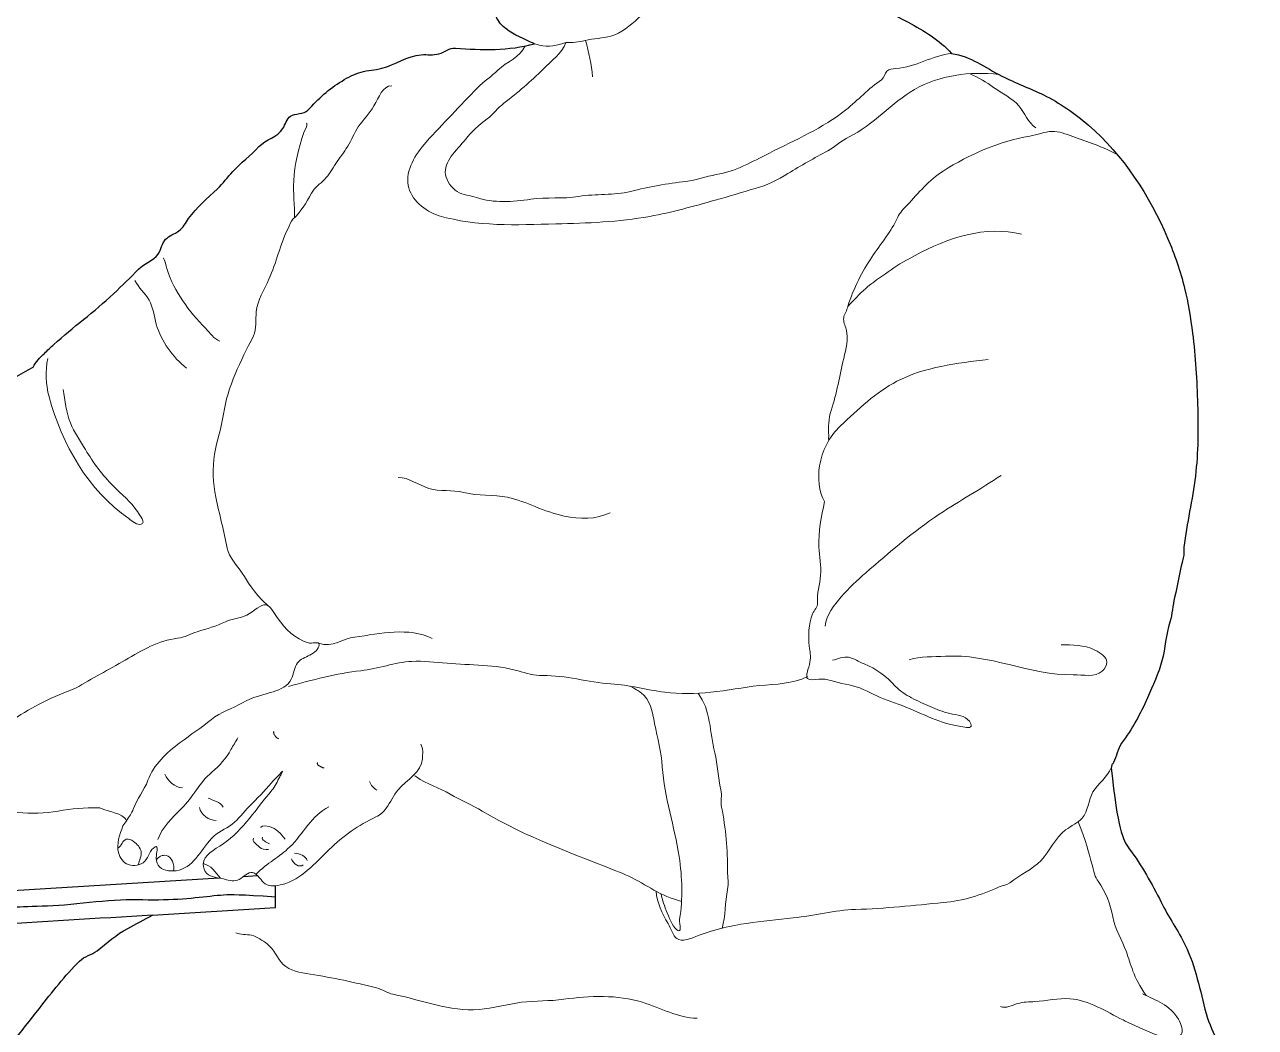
# Model space of a CAD drawing. Header units: feet. Extents: x 89 to 238, y -57 to 31.
# Drawn here: x 137.505 to 139.181, y -38.367 to -37.001 of the extents above; entities that cross this region are included whole.
import ezdxf

# ---------------------------------------------------------------- set-up
doc = ezdxf.new("R2010")
doc.units = ezdxf.units.FT
doc.header["$MEASUREMENT"] = 0
doc.layers.add('inner', color=1, linetype='Continuous')
doc.layers.add('outer', color=3, linetype='Continuous')

msp = doc.modelspace()

# ---------------------------------------------------------------- linework, layer by layer
at = {"layer": 'inner'}
for points in [[(137.222, -38.1964), (137.7693, -38.163)], [(137.8027, -38.161), (137.8218, -38.1598)], [(137.846, -38.2034), (137.846, -38.1737)], [(137.6789, -38.2136), (137.846, -38.2034)]]:
    msp.add_lwpolyline(points, dxfattribs=at)
at = {"layer": 'inner', "lineweight": 9}
for points, degree, knots in [([(138.2415, -37.0247), (138.2503, -37.0252), (138.2592, -37.0243), (138.2677, -37.0221), (138.2792, -37.0191), (138.308, -37.0199), (138.3549, -36.9792), (138.3921, -36.9479), (138.4209, -36.93)], 3, [0.285894, 0.285894, 0.285894, 0.285894, 8.293729, 8.293729, 8.293729, 19.08703, 32.765815, 63.577688, 63.577688, 63.577688, 63.577688]), ([(138.1861, -37.0296), (138.1795, -37.0448), (138.1612, -37.0509), (138.1492, -37.0625), (138.1405, -37.0711), (138.1298, -37.0777), (138.1213, -37.0865), (138.0979, -37.1111), (138.0742, -37.1354), (138.0514, -37.1606), (138.0366, -37.1771), (138.0103, -37.2203), (138.0493, -37.2551), (138.0691, -37.2609), (138.1202, -37.2759), (138.1746, -37.2734), (138.2279, -37.272), (138.2707, -37.2711), (138.3445, -37.2681), (138.4156, -37.2479), (138.4451, -37.2397), (138.4633, -37.2347), (138.4813, -37.2289), (138.4995, -37.2239), (138.5153, -37.2196), (138.5302, -37.2122), (138.5441, -37.2035), (138.5618, -37.1925), (138.5801, -37.1823), (138.5984, -37.1723), (138.6085, -37.1667), (138.617, -37.1585), (138.6273, -37.1535), (138.6605, -37.1373), (138.7108, -37.0748), (138.7921, -37.0639), (138.8312, -37.0684)], 3, [0.2191, 0.2191, 0.2191, 0.2191, 15.351891, 15.351891, 15.351891, 26.522342, 26.522342, 26.522342, 57.395309, 57.395309, 57.395309, 77.51846, 96.275867, 96.275867, 96.275867, 144.737959, 144.737959, 144.737959, 183.693123, 211.547181, 211.547181, 211.547181, 228.72584, 228.72584, 228.72584, 243.613552, 243.613552, 243.613552, 262.616932, 262.616932, 262.616932, 273.074232, 273.074232, 273.074232, 306.59902, 342.264429, 342.264429, 342.264429, 342.264429]), ([(138.1989, -37.0266), (138.2012, -37.0274), (138.2148, -37.0318), (138.2305, -37.0292), (138.2415, -37.0247), (138.2362, -37.0399), (138.2219, -37.0498), (138.2105, -37.0612), (138.1939, -37.0778), (138.1761, -37.0934), (138.1573, -37.1076), (138.1489, -37.1138), (138.1428, -37.1226), (138.1345, -37.1289), (138.1235, -37.1371), (138.1133, -37.1463), (138.1048, -37.157), (138.0927, -37.1721), (138.066, -37.1941), (138.0922, -37.2324), (138.1112, -37.2332), (138.12, -37.2361), (138.1435, -37.244), (138.1692, -37.2419), (138.1938, -37.2384), (138.2154, -37.2353), (138.2376, -37.2382), (138.2592, -37.2346), (138.2826, -37.2307), (138.3069, -37.2335), (138.3299, -37.2277), (138.3547, -37.2216), (138.3799, -37.2169), (138.4052, -37.2141), (138.4192, -37.2125), (138.4325, -37.2073), (138.4463, -37.2049), (138.4722, -37.2006), (138.53, -37.1676), (138.5917, -37.1416), (138.6228, -37.1167), (138.6394, -37.1034), (138.6538, -37.0874), (138.6715, -37.0756), (138.6754, -37.073), (138.6767, -37.0607), (138.7139, -37.061), (138.7408, -37.0427), (138.7669, -37.0398)], 3, [80.998944, 80.998944, 80.998944, 80.998944, 83.224087, 94.103886, 94.103886, 94.103886, 108.756478, 108.756478, 108.756478, 130.181567, 130.181567, 130.181567, 139.649504, 139.649504, 139.649504, 152.078216, 152.078216, 152.078216, 169.596015, 178.003478, 186.410941, 186.410941, 186.410941, 208.986447, 208.986447, 208.986447, 228.867454, 228.867454, 228.867454, 250.431693, 250.431693, 250.431693, 273.641332, 273.641332, 273.641332, 286.4048, 286.4048, 286.4048, 310.299169, 346.547498, 346.547498, 346.547498, 365.86721, 365.86721, 365.86721, 370.119449, 374.260481, 398.148516, 398.148516, 398.148516, 398.148516]), ([(138.8816, -37.1412), (138.8709, -37.1343), (138.8616, -37.1053), (138.8353, -37.0947), (138.824, -37.086), (138.8144, -37.0787), (138.8037, -37.0728), (138.7926, -37.0681)], 3, [0, 0, 0, 0, 11.589767, 24.558018, 24.558018, 24.558018, 35.535949, 35.535949, 35.535949, 35.535949]), ([(138.0046, -37.0839), (137.9922, -37.0839), (137.9818, -37.1152), (137.959, -37.1355), (137.9455, -37.1676), (137.9283, -37.1883), (137.915, -37.2131), (137.8991, -37.2224), (137.8952, -37.2302), (137.8887, -37.2433), (137.8803, -37.2554), (137.87, -37.2657), (137.8667, -37.2691), (137.8655, -37.274), (137.8634, -37.2783), (137.8523, -37.3003), (137.8444, -37.3408), (137.8156, -37.3853), (137.821, -37.4147), (137.8161, -37.4247), (137.799, -37.4588), (137.7808, -37.4934), (137.7754, -37.5311), (137.7728, -37.5495), (137.7591, -37.586), (137.7612, -37.625), (137.7651, -37.6443), (137.7697, -37.6675), (137.7759, -37.6905), (137.7806, -37.7137), (137.7832, -37.7268), (137.8034, -37.7467), (137.814, -37.7716), (137.8356, -37.792)], 3, [0, 0, 0, 0, 11.214069, 22.428139, 31.248645, 40.069152, 48.009542, 55.949933, 55.949933, 55.949933, 69.18407, 69.18407, 69.18407, 73.514378, 73.514378, 73.514378, 95.923637, 110.431872, 120.556953, 120.556953, 120.556953, 155.235898, 155.235898, 155.235898, 172.155402, 190.037779, 190.037779, 190.037779, 211.612878, 211.612878, 211.612878, 223.77042, 235.927962, 235.927962, 235.927962, 235.927962]), ([(137.8885, -37.1349), (137.8886, -37.1349), (137.8905, -37.1392), (137.8862, -37.1432), (137.8848, -37.1475), (137.8777, -37.1689), (137.8676, -37.2073), (137.8723, -37.2468), (137.8723, -37.2635)], 3, [0, 0, 0, 0, 0.08345, 4.180633, 4.180633, 4.180633, 24.662793, 39.864656, 39.864656, 39.864656, 39.864656]), ([(138.9913, -37.177), (138.9725, -37.1667), (138.9433, -37.1575), (138.9028, -37.142), (138.8836, -37.1507), (138.8733, -37.1524), (138.831, -37.1595), (138.7916, -37.1772), (138.7554, -37.2), (138.7363, -37.212), (138.7219, -37.2299), (138.7065, -37.2463), (138.7016, -37.2514), (138.6965, -37.2566), (138.6935, -37.263), (138.6846, -37.2823), (138.6574, -37.3139), (138.6335, -37.3594), (138.6255, -37.3844), (138.6248, -37.3897), (138.6166, -37.3995), (138.6286, -37.4237), (138.6164, -37.4654), (138.6107, -37.503), (138.6028, -37.526), (138.599, -37.537), (138.5992, -37.549), (138.5996, -37.5606), (138.5996, -37.5623), (138.5993, -37.5641), (138.5991, -37.5658)], 3, [0, 0, 0, 0, 19.490252, 28.328447, 37.831758, 37.831758, 37.831758, 76.76399, 76.76399, 76.76399, 97.20303, 97.20303, 97.20303, 103.672468, 103.672468, 103.672468, 122.947319, 142.162388, 142.162388, 142.162388, 147.030106, 151.897823, 164.325792, 186.454885, 186.454885, 186.454885, 197.051804, 197.051804, 197.051804, 198.618053, 198.618053, 198.618053, 198.618053]), ([(138.6255, -37.3844), (138.6372, -37.372), (138.6545, -37.3539), (138.6742, -37.3423), (138.6846, -37.3344), (138.6946, -37.3268), (138.7062, -37.3214), (138.7173, -37.3152), (138.7613, -37.2906), (138.8133, -37.2739), (138.8622, -37.2861)], 3, [0, 0, 0, 0, 9.406344, 21.208269, 21.208269, 21.208269, 32.708683, 32.708683, 32.708683, 78.596769, 78.596769, 78.596769, 78.596769]), ([(137.6931, -37.3188), (137.6933, -37.3186), (137.6961, -37.3207), (137.6967, -37.3288), (137.6985, -37.334), (137.7087, -37.3645), (137.7282, -37.3914), (137.751, -37.4142), (137.7573, -37.4204), (137.7621, -37.4289), (137.7705, -37.4317)], 3, [0, 0, 0, 0, 0.240183, 5.229987, 5.229987, 5.229987, 34.547379, 34.547379, 34.547379, 42.567246, 42.567246, 42.567246, 42.567246]), ([(137.6547, -37.349), (137.6597, -37.3589), (137.6785, -37.3741), (137.6834, -37.423), (137.706, -37.4532), (137.7252, -37.4687)], 3, [0, 0, 0, 0, 10.019174, 20.460984, 42.918842, 42.918842, 42.918842, 42.918842]), ([(137.5361, -37.4554), (137.5326, -37.4725), (137.5334, -37.4905), (137.5379, -37.5074), (137.5551, -37.5725), (137.5913, -37.6349), (137.6465, -37.6735), (137.6518, -37.6772), (137.6573, -37.6829), (137.6635, -37.6812), (137.67, -37.6794), (137.662, -37.6695), (137.6583, -37.6639), (137.6494, -37.6505), (137.6201, -37.6271), (137.5981, -37.5974), (137.5875, -37.5795), (137.5804, -37.5675), (137.5628, -37.543), (137.5595, -37.5129), (137.5572, -37.4974)], 3, [0, 0, 0, 0, 15.895297, 15.895297, 15.895297, 77.162591, 77.162591, 77.162591, 83.015161, 83.015161, 83.015161, 89.172658, 89.172658, 89.172658, 103.739901, 122.691429, 122.691429, 122.691429, 135.36097, 149.562234, 149.562234, 149.562234, 149.562234]), ([(138.8169, -37.4569), (138.7743, -37.4615), (138.6962, -37.4709), (138.6394, -37.5245), (138.6157, -37.5471), (138.6004, -37.5616), (138.5826, -37.5964), (138.5859, -37.6354), (138.5937, -37.6502), (138.59, -37.6708), (138.5822, -37.7039), (138.5923, -37.7507), (138.5831, -37.7758), (138.5845, -37.7884), (138.5851, -37.794), (138.5796, -37.7981), (138.5775, -37.8033), (138.572, -37.8171), (138.571, -37.8414), (138.5771, -37.8672), (138.5639, -37.8956), (138.5871, -37.8916), (138.5972, -37.8922), (138.6024, -37.894), (138.6153, -37.8984), (138.6431, -37.9008), (138.666, -37.9168), (138.679, -37.9208), (138.7067, -37.9294), (138.7322, -37.9439), (138.7599, -37.9525), (138.7655, -37.9542), (138.7752, -37.9556), (138.7963, -37.9606), (138.7886, -37.9417), (138.7628, -37.9406), (138.7384, -37.9295), (138.7119, -37.9184), (138.6966, -37.9082), (138.6902, -37.9015), (138.6781, -37.8889), (138.6643, -37.8772), (138.6477, -37.8715), (138.6405, -37.869), (138.6274, -37.8581), (138.612, -37.8645), (138.6047, -37.8664)], 3, [-68.761207, -68.761207, -68.761207, -68.761207, -29.76416, 0, 0, 0, 19.186735, 34.438299, 34.438299, 34.438299, 53.492981, 65.074328, 76.655675, 76.655675, 76.655675, 81.717361, 81.717361, 81.717361, 95.217388, 101.967402, 108.717416, 113.771424, 118.825432, 118.825432, 118.825432, 131.16967, 143.513909, 143.513909, 143.513909, 169.861648, 169.861648, 169.861648, 175.136705, 180.411762, 182.806894, 191.533537, 200.260181, 208.63282, 217.00546, 217.00546, 217.00546, 232.918518, 232.918518, 232.918518, 239.853399, 246.711367, 246.711367, 246.711367, 246.711367]), ([(138.0131, -37.6173), (138.028, -37.6173), (138.0546, -37.6395), (138.0869, -37.634), (138.1025, -37.6379), (138.122, -37.6428), (138.1563, -37.6389), (138.2007, -37.6579), (138.2456, -37.6743), (138.2829, -37.6749), (138.302, -37.6654)], 3, [0, 0, 0, 0, 13.536157, 28.121689, 28.121689, 28.121689, 46.408185, 58.389119, 71.064197, 90.411984, 90.411984, 90.411984, 90.411984]), ([(138.5946, -37.8199), (138.5966, -37.8046), (138.616, -37.7784), (138.6384, -37.7575), (138.6502, -37.7472), (138.6824, -37.7191), (138.7399, -37.6696), (138.8069, -37.6332), (138.8343, -37.6146)], 3, [0, 0, 0, 0, 14.018114, 28.258267, 28.258267, 28.258267, 67.041739, 97.149223, 97.149223, 97.149223, 97.149223]), ([(137.9049, -37.8431), (137.9238, -37.8498), (137.9388, -37.8367), (137.9538, -37.8348), (137.9894, -37.8303), (138.0275, -37.8208), (138.0596, -37.8368)], 3, [0, 0, 0, 0, 13.775744, 13.775744, 13.775744, 46.369114, 46.369114, 46.369114, 46.369114]), ([(138.7092, -37.866), (138.7247, -37.8603), (138.7419, -37.8621), (138.7584, -37.861), (138.8172, -37.857), (138.8736, -37.8869), (138.9325, -37.8862), (138.9461, -37.8861), (138.9679, -37.8915), (138.983, -37.8653), (138.954, -37.8451), (138.9317, -37.8454), (138.916, -37.8454)], 3, [0, 0, 0, 0, 15.066622, 15.066622, 15.066622, 68.578497, 68.578497, 68.578497, 80.921227, 85.363235, 92.579251, 106.881119, 106.881119, 106.881119, 106.881119]), ([(138.5706, -37.8886), (138.5508, -37.8989), (138.5044, -37.8986), (138.441, -37.9121), (138.3719, -37.9126), (138.3277, -37.9), (138.303, -37.8985), (138.2718, -37.8965), (138.2413, -37.8867), (138.2101, -37.8872), (138.1987, -37.8874), (138.1876, -37.8841), (138.1767, -37.881), (138.1455, -37.8719), (138.0958, -37.8739), (138.0246, -37.8635), (137.9858, -37.8779), (137.9625, -37.8806), (137.929, -37.8845), (137.8963, -37.8934), (137.8637, -37.902)], 3, [0, 0, 0, 0, 20.253106, 40.506212, 59.562345, 82.084286, 82.084286, 82.084286, 110.477268, 110.477268, 110.477268, 120.794721, 120.794721, 120.794721, 150.356004, 164.996128, 186.328798, 186.328798, 186.328798, 216.984459, 216.984459, 216.984459, 216.984459]), ([(138.3293, -37.9018), (138.3389, -37.9072), (138.3421, -37.9094), (138.3441, -37.9107), (138.3569, -37.9198), (138.3624, -37.9583), (138.3716, -37.9916), (138.3729, -38.0115), (138.3757, -38.053), (138.3993, -38.1205), (138.4009, -38.191), (138.3966, -38.2193), (138.3962, -38.2221), (138.3989, -38.2345), (138.3906, -38.2362), (138.3782, -38.2083), (138.3734, -38.1936), (138.3712, -38.1844)], 3, [2.640024, 2.640024, 2.640024, 2.640024, 4.748398, 4.748398, 4.748398, 19.037771, 37.143594, 37.143594, 37.143594, 74.924315, 100.970465, 100.970465, 100.970465, 103.500294, 106.030122, 114.581661, 123.133199, 123.133199, 123.133199, 123.133199]), ([(138.4217, -37.9114), (138.439, -37.9337), (138.4376, -37.965), (138.4444, -37.9924), (138.4486, -38.0089), (138.4485, -38.0262), (138.4527, -38.0428), (138.4546, -38.0505), (138.4521, -38.0587), (138.4537, -38.0664), (138.4594, -38.0952), (138.4619, -38.1246), (138.4619, -38.1539), (138.4619, -38.1622), (138.4635, -38.1705), (138.4619, -38.1786), (138.4584, -38.1962), (138.459, -38.2144), (138.4546, -38.2317)], 3, [0, 0, 0, 0, 25.655859, 25.655859, 25.655859, 41.143752, 41.143752, 41.143752, 48.34544, 48.34544, 48.34544, 75.005371, 75.005371, 75.005371, 82.518697, 82.518697, 82.518697, 98.78342, 98.78342, 98.78342, 98.78342]), ([(137.795, -37.9721), (137.7918, -37.9774), (137.7886, -37.9827), (137.7856, -37.9881), (137.7789, -37.9997), (137.77, -38.0101), (137.7597, -38.0187), (137.7431, -38.0325), (137.7336, -38.053), (137.7184, -38.0683), (137.7057, -38.081), (137.6916, -38.0936), (137.686, -38.1107)], 3, [0, 0, 0, 0, 5.611403, 5.611403, 5.611403, 17.849048, 17.849048, 17.849048, 37.429359, 37.429359, 37.429359, 53.775636, 53.775636, 53.775636, 53.775636]), ([(137.8446, -37.9645), (137.844, -37.9642), (137.8434, -37.9639), (137.8437, -37.9654), (137.844, -37.9668), (137.8443, -37.9674), (137.8446, -37.968), (137.8452, -37.9686), (137.8457, -37.9692), (137.846, -37.9698), (137.8463, -37.9704), (137.8472, -37.9713), (137.8481, -37.9721), (137.8487, -37.9724), (137.8493, -37.9727), (137.8499, -37.973), (137.8505, -37.9733)], 2, [0, 0, 0, 0.403086, 0.403086, 1.311602, 1.311602, 1.713379, 1.713379, 2.218628, 2.218628, 2.617728, 2.617728, 3.373498, 3.373498, 3.771271, 3.771271, 4.175046, 4.175046, 4.175046]), ([(138.044, -37.9806), (138.0478, -37.9863), (138.0465, -37.9939), (138.0463, -38.0007), (138.0456, -38.0191), (138.0131, -38.0346), (138.0008, -38.0654), (137.9889, -38.0773), (137.983, -38.0799), (137.9592, -38.0907), (137.9172, -38.1217), (137.8817, -38.1649), (137.8556, -38.1718), (137.8478, -38.1739), (137.8298, -38.177), (137.8226, -38.1573), (137.8149, -38.1556), (137.8082, -38.1542), (137.7981, -38.1695), (137.7834, -38.1666), (137.7768, -38.1646), (137.7688, -38.1623), (137.7519, -38.1625), (137.7432, -38.134), (137.7972, -38.1087), (137.8196, -38.0682), (137.8414, -38.0436), (137.8461, -38.0383), (137.8486, -38.0313), (137.8521, -38.0251), (137.8525, -38.0244), (137.8534, -38.0228), (137.8546, -38.0202), (137.8554, -38.0184), (137.8558, -38.0174), (137.8512, -38.0231), (137.8453, -38.0276), (137.8408, -38.0334), (137.8317, -38.0448), (137.8209, -38.0548), (137.8108, -38.0652), (137.8028, -38.0734), (137.7895, -38.0926), (137.7666, -38.1006), (137.759, -38.1091), (137.744, -38.126), (137.7296, -38.1593), (137.6855, -38.1515), (137.6827, -38.1333), (137.6866, -38.119), (137.6825, -38.1205), (137.675, -38.1242), (137.6729, -38.144), (137.6438, -38.1491), (137.6267, -38.1247), (137.6339, -38.1039), (137.6385, -38.092)], 3, [0, 0, 0, 0, 6.26641, 6.26641, 6.26641, 22.93743, 32.370491, 38.173369, 38.173369, 38.173369, 61.997903, 86.516849, 86.516849, 86.516849, 93.909475, 101.005792, 101.005792, 101.005792, 107.265218, 113.524645, 113.524645, 113.524645, 121.069941, 125.556781, 138.051789, 167.923751, 167.923751, 167.923751, 174.410461, 174.410461, 174.410461, 175.176505, 176.023883, 176.993669, 176.993669, 176.993669, 183.62749, 183.62749, 183.62749, 196.898597, 196.898597, 196.898597, 207.254839, 217.61108, 217.61108, 217.61108, 238.129142, 246.171682, 250.174958, 254.178234, 254.178234, 254.178234, 261.724765, 268.785828, 275.601313, 286.71156, 286.71156, 286.71156, 286.71156]), ([(137.9035, -38.0058), (137.9032, -38.0064), (137.9029, -38.0069), (137.9032, -38.0075), (137.9035, -38.0081), (137.9038, -38.0087), (137.9041, -38.0093), (137.9073, -38.0111), (137.9106, -38.0128), (137.9115, -38.0128), (137.9124, -38.0128)], 2, [0, 0, 0, 0.397773, 0.397773, 0.795546, 0.795546, 1.194646, 1.194646, 3.435429, 3.435429, 3.969098, 3.969098, 3.969098]), ([(138.0357, -38.0238), (138.0365, -38.0242), (138.0373, -38.0246), (138.0381, -38.0251), (138.0519, -38.0355), (138.0693, -38.0399), (138.0842, -38.0488), (138.0983, -38.0573), (138.1137, -38.0634), (138.1278, -38.0719), (138.1875, -38.1077), (138.2538, -38.1308), (138.3184, -38.1566), (138.3426, -38.1663), (138.3635, -38.1833), (138.3882, -38.1915), (138.3918, -38.1927), (138.3954, -38.1941), (138.3991, -38.195)], 3, [0, 0, 0, 0, 0.816244, 0.816244, 0.816244, 16.556693, 16.556693, 16.556693, 31.510373, 31.510373, 31.510373, 94.7688, 94.7688, 94.7688, 118.446737, 118.446737, 118.446737, 121.907938, 121.907938, 121.907938, 121.907938]), ([(138.9842, -38.013), (138.9798, -38.0255), (138.9535, -38.0412), (138.9525, -38.0828), (138.911, -38.0993), (138.8942, -38.1442), (138.86, -38.1586), (138.8464, -38.1695), (138.8423, -38.1727), (138.8367, -38.173), (138.8319, -38.1751), (138.8078, -38.1862), (138.7821, -38.1943), (138.7556, -38.1966), (138.7158, -38.2001), (138.6761, -38.2047), (138.6361, -38.2059), (138.6076, -38.2068), (138.5797, -38.2144), (138.5512, -38.2175), (138.5083, -38.2221), (138.4567, -38.2252), (138.391, -38.2546), (138.385, -38.2323), (138.3808, -38.2251), (138.3728, -38.2115), (138.3655, -38.1968), (138.3646, -38.181)], 3, [439.472647, 439.472647, 439.472647, 439.472647, 451.973041, 463.5995, 471.902999, 488.079865, 503.956075, 503.956075, 503.956075, 508.682029, 508.682029, 508.682029, 532.812907, 532.812907, 532.812907, 569.143994, 569.143994, 569.143994, 595.126398, 595.126398, 595.126398, 634.370407, 644.643672, 652.161838, 652.161838, 652.161838, 666.551782, 666.551782, 666.551782, 666.551782]), ([(137.8197, -38.1579), (137.8349, -38.1427), (137.8749, -38.1224), (137.8958, -38.0775), (137.9188, -38.0659)], 3, [0, 0, 0, 0, 17.193162, 40.632118, 40.632118, 40.632118, 40.632118]), ([(137.8263, -38.0942), (137.8262, -38.0941), (137.8289, -38.0912), (137.8341, -38.092), (137.838, -38.093), (137.847, -38.0953), (137.8535, -38.1029), (137.8593, -38.1101)], 3, [0, 0, 0, 0, 0.079103, 3.840252, 3.840252, 3.840252, 12.257289, 12.257289, 12.257289, 12.257289]), ([(138.9394, -38.0864), (138.9597, -38.1381), (138.9582, -38.1565), (138.9664, -38.1675), (138.977, -38.1816), (138.9829, -38.1986), (138.9863, -38.2159), (138.9897, -38.2327), (139.0081, -38.2619), (139.0139, -38.298), (139.0319, -38.3231)], 3, [0, 0, 0, 0, 12.469996, 12.469996, 12.469996, 28.461512, 28.461512, 28.461512, 44.049406, 59.637299, 59.637299, 59.637299, 59.637299]), ([(137.6315, -38.1224), (137.6363, -38.1194), (137.6395, -38.1069), (137.6501, -38.1109), (137.6529, -38.1131), (137.6577, -38.1166), (137.6671, -38.1269), (137.6607, -38.1391), (137.6594, -38.1452)], 3, [-0.090725, -0.090725, -0.090725, -0.090725, 5.027616, 8.297047, 8.297047, 8.297047, 13.670468, 19.325956, 19.325956, 19.325956, 19.325956]), ([(137.8162, -38.1089), (137.814, -38.1134), (137.8204, -38.1172), (137.8239, -38.1207), (137.8272, -38.124), (137.8323, -38.1243), (137.8369, -38.1243)], 3, [0, 0, 0, 0, 4.570524, 4.570524, 4.570524, 8.7529, 8.7529, 8.7529, 8.7529]), ([(137.6839, -38.1385), (137.6867, -38.134), (137.702, -38.1268), (137.7094, -38.145), (137.7073, -38.1534)], 3, [-0.172962, -0.172962, -0.172962, -0.172962, 4.680824, 12.625398, 12.625398, 12.625398, 12.625398]), ([(137.7921, -38.2375), (137.7987, -38.2407), (137.8155, -38.2382), (137.8283, -38.2481), (137.8349, -38.2529), (137.8444, -38.2597), (137.8537, -38.2881), (137.9116, -38.2961), (137.954, -38.3053), (137.9839, -38.3128), (137.9916, -38.3148), (137.9983, -38.3198), (138.0061, -38.3214), (138.0453, -38.3292), (138.1026, -38.353), (138.1812, -38.3288), (138.2197, -38.331), (138.2389, -38.3282), (138.2744, -38.3232), (138.3385, -38.3209), (138.3944, -38.3539), (138.4204, -38.3539)], 3, [0, 0, 0, 0, 6.627717, 14.081819, 14.081819, 14.081819, 24.671788, 36.951316, 64.899987, 64.899987, 64.899987, 72.143994, 72.143994, 72.143994, 108.486231, 126.10917, 143.73211, 143.73211, 143.73211, 176.263586, 199.923858, 199.923858, 199.923858, 199.923858]), ([(138.8336, -38.3379), (138.8408, -38.3415), (138.8569, -38.3315), (138.8879, -38.3323), (138.939, -38.3197), (138.9856, -38.3504), (139.024, -38.3671), (139.0461, -38.3775), (139.0637, -38.3825), (139.0856, -38.378), (139.0705, -38.3375), (139.0453, -38.3298), (139.0271, -38.3208)], 3, [0, 0, 0, 0, 7.254631, 14.509262, 29.018523, 52.778089, 60.883245, 68.988401, 73.820033, 78.651665, 85.145256, 103.612305, 103.612305, 103.612305, 103.612305])]:
    msp.add_open_spline(points, degree=degree, knots=knots, dxfattribs=at)
for points in [[(138.2682, -37.022), (138.2733, -37.0383), (138.2763, -37.0548), (138.2779, -37.0718)], [(137.6954, -38.0217), (137.7001, -38.0312), (137.7089, -38.04), (137.7196, -38.04)], [(137.9743, -38.0317), (137.9759, -38.0367), (137.9799, -38.0406), (137.9843, -38.0435)], [(137.7543, -38.0541), (137.7617, -38.0578), (137.7713, -38.0591), (137.775, -38.0665)], [(137.7425, -38.0671), (137.7451, -38.0771), (137.7552, -38.0848), (137.7656, -38.0848)], [(137.6385, -38.092), (137.64, -38.0894), (137.6418, -38.0869), (137.6436, -38.0845)], [(137.8286, -38.1072), (137.8265, -38.1115), (137.834, -38.1139), (137.838, -38.1166)], [(137.8723, -38.129), (137.879, -38.1305), (137.8872, -38.1325), (137.8894, -38.139)], [(137.7479, -38.1435), (137.7579, -38.1454), (137.7647, -38.1553), (137.7713, -38.1634)], [(137.8681, -38.1367), (137.8698, -38.1434), (137.8791, -38.1499), (137.8841, -38.1449)]]:
    msp.add_open_spline(points, degree=3, dxfattribs=at)
at = {"layer": 'inner'}
msp.add_open_spline([(137.222, -38.2189), (137.2513, -38.2196), (137.2976, -38.2213), (137.3509, -38.214), (137.3899, -38.2096), (137.435, -38.2092), (137.4692, -38.2049), (137.4983, -38.2014), (137.5568, -38.201), (137.6291, -38.191), (137.6885, -38.1936), (137.7392, -38.1901), (137.7765, -38.1849), (137.7973, -38.1854), (137.846, -38.1886)], degree=3, dxfattribs=at)
at = {"layer": 'outer'}
msp.add_open_spline([(137.6451, -38.2318), (137.6296, -38.2396), (137.617, -38.2518), (137.6032, -38.2622), (137.5958, -38.2677), (137.5859, -38.2696), (137.5794, -38.2761), (137.5593, -38.2962), (137.5171, -38.3503), (137.4745, -38.4046), (137.4479, -38.4355), (137.4271, -38.4598), (137.4179, -38.4926), (137.3954, -38.5152), (137.3263, -38.5843), (137.2721, -38.6664), (137.2179, -38.7477), (137.2043, -38.7681), (137.1927, -38.7898), (137.1818, -38.8117), (137.175, -38.8253), (137.1658, -38.838), (137.1629, -38.8528), (137.1592, -38.871), (137.1375, -38.9081), (137.1531, -38.9507), (137.1686, -38.9662), (137.1708, -38.9684), (137.1724, -38.9711), (137.1748, -38.9731), (137.1775, -38.9948), (137.1774, -39.0168), (137.1769, -39.0388), (137.1768, -39.048), (137.1824, -39.0566), (137.1822, -39.0658), (137.182, -39.0756), (137.1873, -39.0848), (137.1879, -39.0945), (137.189, -39.1138), (137.1968, -39.1322), (137.1973, -39.1514), (137.1978, -39.1697), (137.2003, -39.1882), (137.2085, -39.2045), (137.2207, -39.2286), (137.2267, -39.2555), (137.2389, -39.2796), (137.2424, -39.2865), (137.243, -39.2947), (137.2466, -39.3016), (137.2638, -39.3358), (137.2777, -39.3716), (137.2934, -39.4065), (137.3056, -39.4337), (137.326, -39.4563), (137.343, -39.4808), (137.3639, -39.511), (137.3867, -39.5399), (137.4099, -39.5684), (137.4054, -39.6), (137.398, -39.6452), (137.3859, -39.7116), (137.3845, -39.7213), (137.3798, -39.7304), (137.3783, -39.7402), (137.3756, -39.7574), (137.3701, -39.7741), (137.3663, -39.7911), (137.3583, -39.828), (137.3433, -39.8827), (137.3138, -39.9534), (137.2847, -39.9801), (137.2755, -39.997), (137.2632, -40.0199), (137.2324, -40.0622), (137.1927, -40.1664), (137.1534, -40.242), (137.127, -40.2951), (137.1236, -40.302), (137.1225, -40.3102), (137.1175, -40.3161), (137.1085, -40.3267), (137.1033, -40.3407), (137.0921, -40.3488), (137.0854, -40.3538), (137.0671, -40.3628), (137.0407, -40.3998), (137.0127, -40.4227), (136.9932, -40.4369), (136.9814, -40.4456), (136.9625, -40.4619), (136.9356, -40.4868), (136.9439, -40.5137), (136.9569, -40.5173), (136.9634, -40.5188), (137.0722, -40.5188), (137.1811, -40.5188), (137.2899, -40.5188), (137.3017, -40.5173), (137.3133, -40.5147), (137.3249, -40.5119), (137.3388, -40.5084), (137.3524, -40.5034), (137.3651, -40.4966), (137.3689, -40.4946), (137.3711, -40.4769), (137.373, -40.4731), (137.3793, -40.4604), (137.3904, -40.4506), (137.3967, -40.438), (137.4151, -40.4012), (137.4383, -40.3669), (137.4662, -40.3367), (137.4627, -40.3974), (137.4591, -40.4581), (137.4556, -40.5188), (137.4689, -40.5188), (137.4822, -40.5188), (137.4954, -40.5188), (137.5076, -40.3853), (137.5179, -40.347), (137.5226, -40.3244), (137.5289, -40.3037), (137.5426, -40.2756), (137.5643, -40.2488), (137.5818, -40.2295), (137.5972, -40.2052), (137.6048, -40.1835), (137.608, -40.1567), (137.6057, -40.1357), (137.5985, -40.1108), (137.591, -40.0931), (137.583, -40.078), (137.5745, -40.0639), (137.5671, -40.0512), (137.5644, -40.0385), (137.5645, -40.0379), (137.5646, -40.0373), (137.5647, -40.0366), (137.5667, -40.0249), (137.5728, -40.0143), (137.5771, -40.0032), (137.5946, -39.958), (137.6175, -39.9149), (137.6436, -39.874), (137.6562, -39.889), (137.6635, -39.9078), (137.6757, -39.923), (137.6979, -39.9508), (137.7283, -39.9973), (137.7708, -40.0627), (137.7587, -40.1046), (137.7619, -40.1234), (137.766, -40.1488), (137.7699, -40.1744), (137.7657, -40.1998), (137.7643, -40.2081), (137.7591, -40.2152), (137.756, -40.2231), (137.744, -40.2532), (137.7379, -40.2933), (137.7201, -40.3594), (137.6777, -40.4107), (137.6428, -40.4644), (137.6639, -40.5129), (137.6783, -40.5188), (137.7606, -40.5188), (137.843, -40.5188), (137.9254, -40.5188), (137.9273, -40.5184), (137.9358, -40.5164), (137.9528, -40.5097), (137.9667, -40.455), (137.9647, -40.3871), (137.967, -40.3436), (137.9787, -40.3274), (137.9846, -40.3712), (137.9856, -40.4519), (137.9858, -40.5188), (138.0005, -40.5188), (138.0153, -40.5188), (138.0301, -40.5188), (138.0299, -40.4798), (138.0272, -40.3859), (138.0229, -40.3248), (138.0278, -40.2539), (138.0425, -40.2034), (138.0513, -40.1886), (138.0852, -40.1511), (138.0888, -40.0637), (138.0316, -40.002), (138.0092, -39.9575), (137.9905, -39.9363), (137.9754, -39.9388), (137.967, -39.9392), (137.9635, -39.9291), (137.9609, -39.9186), (137.9554, -39.9095), (137.9469, -39.8954), (137.9415, -39.8797), (137.9341, -39.865), (137.9165, -39.8298), (137.9023, -39.7931), (137.8877, -39.7566), (137.8795, -39.7362), (137.8695, -39.6931), (137.8445, -39.6552), (137.8402, -39.6337), (137.8388, -39.6268), (137.835, -39.6208), (137.8319, -39.6145), (137.8544, -39.5704), (137.9254, -39.4907), (137.9621, -39.3914), (137.9784, -39.3387), (137.9867, -39.312), (137.9866, -39.2704), (137.9812, -39.2236), (137.9692, -39.2097), (137.9619, -39.1998), (137.9858, -39.1979), (138.0079, -39.1873), (138.0301, -39.1784), (138.0412, -39.1739), (138.0638, -39.1677), (138.1057, -39.1901), (138.1418, -39.1578), (138.1768, -39.1718), (138.1931, -39.1713), (138.1977, -39.1708), (138.4029, -39.1656), (138.608, -39.1604), (138.8132, -39.1553), (139.061, -39.0081), (139.1271, -38.7726), (139.1608, -38.6834), (139.1643, -38.6597), (139.1712, -38.6459), (139.1716, -38.6299), (139.1758, -38.6151), (139.1781, -38.5519), (139.182, -38.5167), (139.1376, -38.4241), (139.1286, -38.3883), (139.1251, -38.3742), (139.1169, -38.3616), (139.1134, -38.3475), (139.1055, -38.3161), (139.0947, -38.2613), (139.0622, -38.216), (139.0522, -38.1959), (139.0396, -38.1706), (139.0258, -38.1458), (139.0089, -38.1232), (138.9996, -38.111), (138.9934, -38.0967), (138.9842, -38.013), (138.9847, -38.0116), (138.9851, -38.0102), (138.9853, -38.0087), (138.9856, -38.0082), (138.9863, -38.0073), (138.9869, -38.0064), (138.9872, -38.0059), (138.992, -37.9975), (138.9928, -37.9873), (138.9984, -37.9795), (139.0125, -37.9603), (139.0242, -37.9394), (139.0336, -37.9175), (139.0407, -37.9009), (139.0571, -37.8684), (139.0587, -37.8315), (139.0642, -37.8143), (139.0676, -37.8035), (139.0678, -37.7918), (139.0706, -37.7808), (139.0752, -37.7629), (139.0779, -37.7446), (139.0824, -37.7267), (139.0836, -37.7221), (139.0827, -37.7172), (139.0832, -37.7124), (139.0872, -37.6799), (139.1027, -37.6162), (139.103, -37.5177), (139.0977, -37.4327), (139.0852, -37.3554), (139.0502, -37.2546), (138.9866, -37.157), (138.8969, -37.0954), (138.8296, -37.0716), (138.7924, -37.0436), (138.7669, -37.0398), (138.7501, -37.0216), (138.7076, -36.9949), (138.6379, -36.9653), (138.5879, -36.9095), (138.5634, -36.8653), (138.5606, -36.8399), (138.5639, -36.8271), (138.5644, -36.8107), (138.5601, -36.7954), (138.5592, -36.7928), (138.5557, -36.778), (138.5459, -36.7492), (138.5538, -36.719), (138.5573, -36.7047), (138.5613, -36.6888), (138.5743, -36.6541), (138.5688, -36.6168), (138.5737, -36.5974), (138.5768, -36.585), (138.5869, -36.5607), (138.5813, -36.5346), (138.5838, -36.522), (138.5869, -36.5064), (138.5876, -36.4901), (138.5838, -36.4746), (138.5824, -36.4689), (138.5904, -36.4575), (138.5843, -36.4305), (138.5663, -36.3818), (138.5419, -36.3425), (138.5239, -36.3183), (138.5177, -36.3101), (138.4943, -36.3064), (138.4846, -36.2856), (138.4757, -36.2802), (138.4546, -36.2676), (138.4156, -36.2309), (138.36, -36.237), (138.3363, -36.2256), (138.3308, -36.2204), (138.3168, -36.2268), (138.3014, -36.2266), (138.2951, -36.2308), (138.2947, -36.231), (138.2942, -36.2309), (138.2937, -36.2308), (138.2862, -36.2289), (138.2776, -36.2264), (138.2712, -36.2308), (138.2662, -36.2339), (138.2538, -36.2198), (138.2481, -36.2388), (138.228, -36.2479), (138.1975, -36.2384), (138.1909, -36.2605), (138.181, -36.2554), (138.1727, -36.2587), (138.1722, -36.2717), (138.1575, -36.2713), (138.1608, -36.2912), (138.1373, -36.2794), (138.1295, -36.2919), (138.125, -36.3034), (138.1094, -36.297), (138.1082, -36.3122), (138.0997, -36.3149), (138.0864, -36.3053), (138.0756, -36.3226), (138.0843, -36.3354), (138.0827, -36.3481), (138.0675, -36.3482), (138.0557, -36.3568), (138.0557, -36.3821), (138.0385, -36.3926), (138.0249, -36.4322), (138.0481, -36.4446), (138.0237, -36.4686), (138.0251, -36.4903), (138.0213, -36.5053), (138.0164, -36.525), (138.0171, -36.5456), (138.0171, -36.5659), (138.0171, -36.5943), (138.0094, -36.6233), (138.0181, -36.6501), (138.0109, -36.6536), (138.0031, -36.656), (137.9962, -36.66), (137.9935, -36.6616), (137.9902, -36.6615), (137.9876, -36.663), (137.972, -36.6722), (137.9415, -36.6635), (137.9271, -36.6985), (137.9456, -36.7159), (137.9533, -36.7291), (137.9681, -36.7545), (137.9841, -36.7797), (138.0055, -36.7999), (138.0158, -36.8097), (138.0296, -36.8159), (138.0438, -36.8172), (138.0436, -36.8226), (138.0471, -36.8273), (138.0486, -36.8325), (138.0499, -36.8368), (138.0538, -36.8467), (138.0645, -36.8613), (138.0797, -36.8781), (138.0952, -36.9014), (138.1078, -36.9312), (138.1308, -36.9525), (138.1411, -36.978), (138.1535, -37.0063), (138.179, -37.0174), (138.1953, -37.0252), (138.1989, -37.0266), (138.1642, -37.0362), (138.1272, -37.0354), (138.0912, -37.0326), (138.0833, -37.032), (138.0695, -37.0439), (138.0328, -37.0376), (138.001, -37.0616), (137.9622, -37.0631), (137.9357, -37.0773), (137.9116, -37.0945), (137.8974, -37.1096), (137.8903, -37.117), (137.8847, -37.1229), (137.8636, -37.1193), (137.8562, -37.1531), (137.8333, -37.1564), (137.8236, -37.1667), (137.8122, -37.1788), (137.7904, -37.1954), (137.7748, -37.2168), (137.7671, -37.2242), (137.7535, -37.2373), (137.733, -37.2536), (137.717, -37.2836), (137.6924, -37.2905), (137.6892, -37.3199), (137.6675, -37.3254), (137.6598, -37.3336), (137.6488, -37.3452), (137.6372, -37.3561), (137.6257, -37.3671), (137.5998, -37.3918), (137.5647, -37.4166), (137.5299, -37.4499), (137.5198, -37.4596), (137.5161, -37.4673), (137.4809, -37.4848), (137.4196, -37.535), (137.3673, -37.5923), (137.3475, -37.6254), (137.3367, -37.6433), (137.2949, -37.6513), (137.2743, -37.6827), (137.2632, -37.6938), (137.2404, -37.7166), (137.2313, -37.7532), (137.2026, -37.7676), (137.1289, -37.8194), (137.0947, -37.8382), (137.0334, -37.866), (136.985, -37.8911), (136.9568, -37.918), (136.9465, -37.9275), (136.9406, -37.9302), (136.9465, -37.9398), (136.9435, -37.9411), (136.932, -37.9447), (136.928, -37.9462), (136.8149, -37.9785), (136.7933, -37.9894), (136.7692, -37.9755), (136.7341, -37.9875), (136.6847, -37.9543), (136.6356, -37.9558), (136.549, -37.9418), (136.5228, -37.9511), (136.5178, -37.9536), (136.5122, -37.9554), (136.4879, -37.9635), (136.4713, -37.8738), (136.4546, -37.7841), (136.438, -37.6945), (136.4296, -37.6902), (136.4182, -37.693), (136.4124, -37.6999), (136.4281, -37.7902), (136.4438, -37.8805), (136.4594, -37.9708), (136.4459, -37.9752), (136.4247, -37.9922), (136.3809, -38.0231), (136.3796, -38.0417), (136.4041, -38.0954), (136.4629, -38.1357), (136.4783, -38.1423), (136.4845, -38.1492), (136.4888, -38.1528), (136.4937, -38.1419), (136.4939, -38.1428), (136.4941, -38.1437), (136.4942, -38.1447), (136.5005, -38.1504), (136.5069, -38.1562), (136.5132, -38.1619), (136.4879, -38.1619), (136.4627, -38.1619), (136.4374, -38.1619), (136.4374, -38.1885), (136.4374, -38.215), (136.4374, -38.2415), (136.6989, -38.2415), (136.9605, -38.2415), (137.222, -38.2415), (137.3743, -38.2322), (137.5266, -38.2229), (137.6789, -38.2136), (137.6671, -38.2197), (137.6563, -38.2262), (137.6451, -38.2318)], degree=3, knots=[-3632.861052, -3632.861052, -3632.861052, -3632.861052, -3617.150244, -3617.150244, -3617.150244, -3608.751234, -3608.751234, -3608.751234, -3582.997046, -3545.929271, -3545.929271, -3545.929271, -3516.875548, -3516.875548, -3516.875548, -3428.093735, -3428.093735, -3428.093735, -3405.79318, -3405.79318, -3405.79318, -3392.033179, -3392.033179, -3392.033179, -3375.146743, -3355.191793, -3355.191793, -3355.191793, -3352.376656, -3352.376656, -3352.376656, -3332.440778, -3332.440778, -3332.440778, -3324.057676, -3324.057676, -3324.057676, -3315.160132, -3315.160132, -3315.160132, -3297.647644, -3297.647644, -3297.647644, -3281.091963, -3281.091963, -3281.091963, -3256.518392, -3256.518392, -3256.518392, -3249.433301, -3249.433301, -3249.433301, -3214.617562, -3214.617562, -3214.617562, -3187.512839, -3187.512839, -3187.512839, -3154.089684, -3154.089684, -3154.089684, -3148.211418, -3148.211418, -3148.211418, -3139.230193, -3139.230193, -3139.230193, -3123.373827, -3123.373827, -3123.373827, -3089.049123, -3071.767442, -3054.262918, -3054.262918, -3054.262918, -3030.66694, -3007.10526, -2953.224583, -2953.224583, -2953.224583, -2946.195669, -2946.195669, -2946.195669, -2933.585965, -2933.585965, -2933.585965, -2926.024096, -2915.127945, -2893.210962, -2893.210962, -2893.210962, -2879.851215, -2869.345613, -2863.223219, -2857.403459, -2857.403459, -2857.403459, -2758.455594, -2758.455594, -2758.455594, -2747.663326, -2747.663326, -2747.663326, -2734.580852, -2734.580852, -2734.580852, -2730.691215, -2730.691215, -2730.691215, -2717.842495, -2717.842495, -2717.842495, -2680.47581, -2680.47581, -2680.47581, -2625.206611, -2625.206611, -2625.206611, -2613.148867, -2613.148867, -2613.148867, -2602.82103, -2591.874511, -2580.927992, -2569.981474, -2559.034955, -2548.088437, -2537.141918, -2526.1954, -2515.248881, -2504.302363, -2493.355844, -2482.409326, -2471.462807, -2460.516289, -2449.56977, -2449.56977, -2449.56977, -2448.97789, -2448.97789, -2448.97789, -2438.155599, -2438.155599, -2438.155599, -2394.081182, -2394.081182, -2394.081182, -2376.307148, -2376.307148, -2376.307148, -2343.935298, -2325.135585, -2307.83102, -2307.83102, -2307.83102, -2284.3735, -2284.3735, -2284.3735, -2276.71678, -2276.71678, -2276.71678, -2247.168871, -2233.603694, -2219.130107, -2193.229971, -2185.704871, -2185.704871, -2185.704871, -2110.818024, -2110.818024, -2110.818024, -2109.0791, -2103.243496, -2096.295536, -2077.599271, -2059.4587, -2059.4587, -2059.4587, -2001.241339, -2001.241339, -2001.241339, -1987.789788, -1987.789788, -1987.789788, -1957.166583, -1923.958317, -1890.988088, -1890.988088, -1890.988088, -1875.32254, -1847.147694, -1816.19224, -1804.663932, -1799.846973, -1792.218461, -1792.218461, -1792.218461, -1782.524894, -1782.524894, -1782.524894, -1767.560838, -1767.560838, -1767.560838, -1731.814037, -1731.814037, -1731.814037, -1711.814099, -1691.814161, -1691.814161, -1691.814161, -1685.461909, -1685.461909, -1685.461909, -1640.418523, -1590.23416, -1590.23416, -1590.23416, -1564.850418, -1552.667278, -1548.476542, -1548.476542, -1548.476542, -1526.744338, -1526.744338, -1526.744338, -1515.780056, -1505.280934, -1489.041841, -1478.383708, -1474.159378, -1474.159378, -1474.159378, -1217.601288, -1217.601288, -1217.601288, -1172.511528, -1130.400562, -1130.400562, -1130.400562, -1116.401942, -1116.401942, -1116.401942, -1056.682162, -1023.139593, -1023.139593, -1023.139593, -1009.918976, -1009.918976, -1009.918976, -980.425493, -960.018352, -960.018352, -960.018352, -934.346503, -934.346503, -934.346503, -920.419455, -920.419455, -920.419455, -919.052212, -919.052212, -919.052212, -918.533023, -918.013005, -918.013005, -918.013005, -909.305719, -909.305719, -909.305719, -887.649831, -887.649831, -887.649831, -871.273697, -854.897563, -854.897563, -854.897563, -844.530264, -844.530264, -844.530264, -827.755465, -827.755465, -827.755465, -823.411546, -823.411546, -823.411546, -793.669454, -764.082777, -734.413992, -715.695618, -693.606122, -636.26979, -613.640818, -594.725552, -571.677866, -571.677866, -571.677866, -549.336973, -525.597082, -504.622094, -481.341751, -481.341751, -481.341751, -469.555852, -467.144125, -467.144125, -467.144125, -453.358012, -439.94216, -439.94216, -439.94216, -425.017921, -406.905327, -406.905327, -406.905327, -395.292902, -383.680478, -383.680478, -383.680478, -369.191733, -369.191733, -369.191733, -363.852909, -358.514085, -344.037549, -316.673995, -316.673995, -316.673995, -307.249024, -297.824053, -297.824053, -297.824053, -275.428022, -251.458635, -251.458635, -251.458635, -244.622166, -237.785698, -237.785698, -237.785698, -237.341198, -237.341198, -237.341198, -230.262024, -230.262024, -230.262024, -224.892381, -221.043335, -217.194289, -203.40706, -201.033373, -198.659686, -195.703939, -192.748192, -189.782985, -186.817778, -179.902448, -176.661078, -173.419707, -169.919327, -166.418947, -163.844387, -161.269828, -154.877948, -151.239325, -147.600701, -144.189692, -140.778683, -133.934615, -125.227485, -114.704295, -109.894861, -104.010819, -90.033435, -90.033435, -90.033435, -71.548509, -71.548509, -71.548509, -45.800721, -45.800721, -45.800721, -38.486642, -38.486642, -38.486642, -35.724012, -35.724012, -35.724012, -19.311405, -15.431446, -1.527747, -1.527747, -1.527747, 25.222611, 25.222611, 25.222611, 38.164823, 38.164823, 38.164823, 43.078118, 43.078118, 43.078118, 47.122595, 52.714973, 59.348687, 67.758629, 78.013114, 88.445434, 95.464617, 102.935339, 115.625344, 119.161945, 119.161945, 119.161945, 151.934341, 151.934341, 151.934341, 159.209041, 166.483741, 183.815788, 192.474994, 201.134201, 210.438453, 219.742705, 219.742705, 219.742705, 227.152007, 233.189316, 246.007769, 246.007769, 246.007769, 261.128042, 270.80009, 270.80009, 270.80009, 287.956618, 294.39312, 300.829621, 307.973373, 318.259744, 318.259744, 318.259744, 332.729578, 332.729578, 332.729578, 365.271408, 370.894635, 378.657965, 378.657965, 378.657965, 414.419344, 449.44164, 449.44164, 449.44164, 468.465986, 482.735532, 482.735532, 482.735532, 511.975823, 511.975823, 511.975823, 526.200461, 540.425099, 554.649737, 568.874375, 583.099014, 597.323652, 611.54829, 625.772928, 631.240753, 631.240753, 631.240753, 634.95167, 644.912203, 650.30052, 656.562066, 671.69751, 689.805237, 689.805237, 689.805237, 693.274423, 693.274423, 693.274423, 759.526281, 759.526281, 759.526281, 766.959452, 766.959452, 766.959452, 835.600991, 835.600991, 835.600991, 844.975713, 852.429182, 857.184644, 891.064454, 891.064454, 891.064454, 897.668858, 904.273262, 904.273262, 904.273262, 905.144739, 905.144739, 905.144739, 912.911485, 912.911485, 912.911485, 915.618887, 915.618887, 915.618887, 939.722481, 939.722481, 939.722481, 1177.452405, 1177.452405, 1177.452405, 1316.175918, 1316.175918, 1316.175918, 1327.6, 1327.6, 1327.6, 1327.6], dxfattribs=at)
at = {"layer": 'outer', "lineweight": 9}
msp.add_open_spline([(137.6436, -38.0845), (137.647, -38.0796), (137.6506, -38.0747), (137.6525, -38.0692), (137.6574, -38.0553), (137.6676, -38.0438), (137.6725, -38.0299), (137.6801, -38.0085), (137.7121, -37.9798), (137.7452, -37.9584), (137.7589, -37.9472), (137.7713, -37.9369), (137.7876, -37.9327), (137.8013, -37.9244), (137.814, -37.9166), (137.8397, -37.9117), (137.87, -37.8988), (137.8726, -37.8671), (137.8933, -37.8606), (137.9051, -37.8517), (137.9055, -37.8452), (137.9061, -37.8396), (137.8957, -37.8446), (137.8905, -37.8428), (137.8733, -37.8367), (137.8538, -37.8198), (137.8332, -37.7815), (137.8079, -37.8102), (137.7875, -37.8095), (137.7782, -37.8139), (137.7659, -37.8198), (137.7527, -37.8237), (137.7396, -37.8275), (137.7306, -37.8302), (137.7223, -37.8355), (137.7129, -37.8365), (137.6871, -37.8391), (137.6415, -37.8672), (137.5963, -37.8912), (137.574, -37.9046), (137.5438, -37.9155), (137.495, -37.9393), (137.4602, -37.9701), (137.4404, -37.9779), (137.4332, -37.9807), (137.4214, -37.9883), (137.4005, -37.9887), (137.398, -37.996), (137.3978, -37.996), (137.3976, -37.996), (137.3974, -37.996), (137.3828, -37.9974), (137.3743, -38.0128), (137.363, -38.0222), (137.3324, -38.0478), (137.2849, -38.0459), (137.2091, -38.0783), (137.2348, -38.0773), (137.261, -38.0836), (137.2863, -38.0786), (137.2974, -38.0764), (137.3091, -38.0799), (137.3201, -38.0772), (137.3451, -38.0709), (137.3715, -38.0758), (137.3973, -38.0758), (137.4095, -38.0758), (137.4219, -38.0787), (137.4338, -38.0758), (137.4693, -38.0669), (137.5072, -38.079), (137.5433, -38.073), (137.5615, -38.0699), (137.5797, -38.0673), (137.5981, -38.0673), (137.5999, -38.0673), (137.6018, -38.0673), (137.607, -38.0674), (137.6223, -38.0739), (137.6364, -38.0741), (137.6436, -38.0845)], degree=3, knots=[6.976164, 6.976164, 6.976164, 6.976164, 12.293455, 12.293455, 12.293455, 25.672734, 25.672734, 25.672734, 46.283427, 62.391775, 62.391775, 62.391775, 77.017146, 77.017146, 77.017146, 90.504701, 100.260914, 107.167294, 113.275603, 119.1892, 119.1892, 119.1892, 124.255544, 124.255544, 124.255544, 140.791488, 148.095387, 157.399152, 166.702917, 166.702917, 166.702917, 179.126615, 179.126615, 179.126615, 187.695633, 187.695633, 187.695633, 211.234952, 234.841989, 234.841989, 234.841989, 264.090102, 283.369027, 283.369027, 283.369027, 290.431637, 297.494246, 297.494246, 297.494246, 297.677703, 297.677703, 297.677703, 310.991709, 310.991709, 310.991709, 347.232546, 347.232546, 347.232546, 370.693525, 370.693525, 370.693525, 380.952478, 380.952478, 380.952478, 404.447601, 404.447601, 404.447601, 415.54979, 415.54979, 415.54979, 448.867087, 448.867087, 448.867087, 465.574533, 465.574533, 465.574533, 467.242183, 467.242183, 467.242183, 478.69055, 478.69055, 478.69055, 478.69055], dxfattribs=at)

doc.saveas('drawing.dxf')
